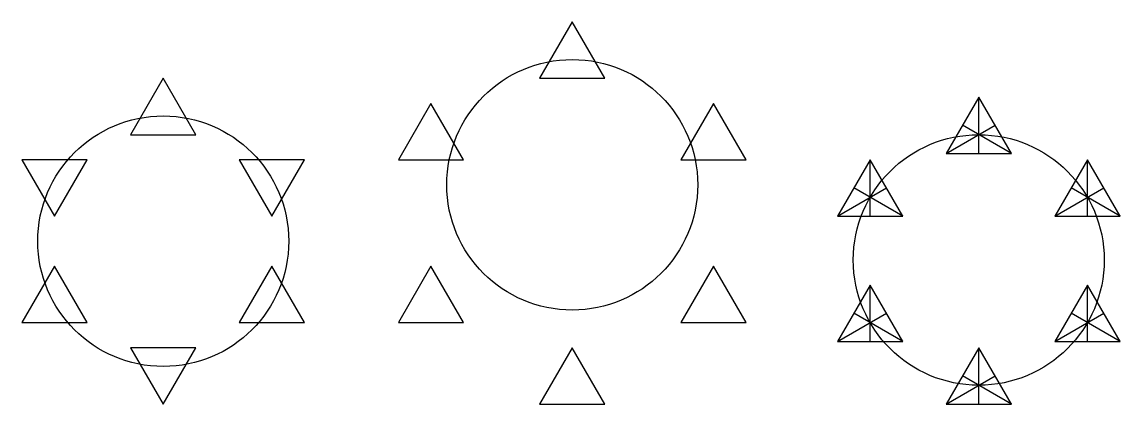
# Model space of a CAD drawing. Header units: millimetres. Extents: x 0 to 875, y 0 to 305.
import ezdxf

# ---------------------------------------------------------------- set-up
doc = ezdxf.new("R2010")
doc.units = ezdxf.units.MM

msp = doc.modelspace()

# ---------------------------------------------------------------- linework, layer by layer
for p, q in [((762.58, 200), (762.58, 245)), ((736.6, 200), (775.57, 222.5)), ((788.56, 200), (749.59, 222.5)), ((675.98, 150), (675.98, 195)), ((849.19, 150), (849.19, 195)), ((650, 150), (688.97, 172.5)), ((701.96, 150), (662.99, 172.5)), ((823.21, 150), (862.18, 172.5)), ((875.17, 150), (836.2, 172.5)), ((675.98, 50), (675.98, 95)), ((849.19, 50), (849.19, 95)), ((650, 50), (688.97, 72.5)), ((701.96, 50), (662.99, 72.5)), ((823.21, 50), (862.18, 72.5)), ((875.17, 50), (836.2, 72.5)), ((762.58, 0), (762.58, 45)), ((736.6, 0), (775.57, 22.5)), ((788.56, 0), (749.59, 22.5))]:
    msp.add_line(p, q)
for points in [[(438.56, 305), (412.58, 260), (464.54, 260)], [(112.58, 260), (86.6, 215), (138.56, 215)], [(325.98, 240), (300, 195), (351.96, 195)], [(551.15, 240), (525.17, 195), (577.13, 195)], [(762.58, 245), (736.6, 200), (788.56, 200)], [(0, 195), (25.98, 150), (51.96, 195)], [(225.17, 195), (173.21, 195), (199.19, 150)], [(675.98, 195), (650, 150), (701.96, 150)], [(849.19, 195), (823.21, 150), (875.17, 150)], [(0, 65), (51.96, 65), (25.98, 110)], [(225.17, 65), (199.19, 110), (173.21, 65)], [(325.98, 110), (300, 65), (351.96, 65)], [(551.15, 110), (525.17, 65), (577.13, 65)], [(675.98, 95), (650, 50), (701.96, 50)], [(849.19, 95), (823.21, 50), (875.17, 50)], [(112.58, 0), (138.56, 45), (86.6, 45)], [(438.56, 45), (412.58, 0), (464.54, 0)], [(762.58, 45), (736.6, 0), (788.56, 0)]]:
    msp.add_lwpolyline(points, close=True)
for centre in [(438.56, 175), (112.58, 130), (762.58, 115)]:
    msp.add_circle(centre, 100)

doc.saveas('drawing.dxf')
